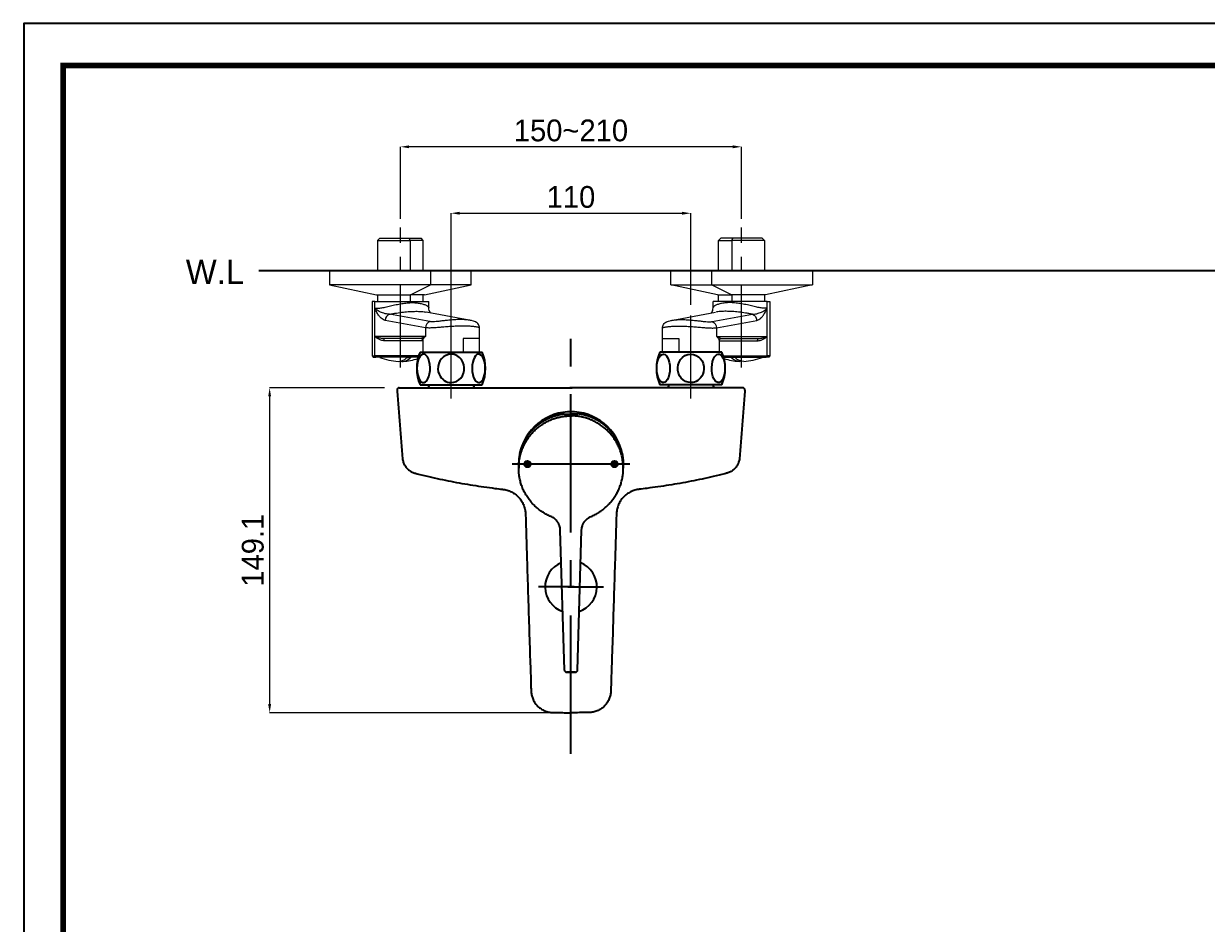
# Model space of a CAD drawing. Extents: x 0 to 1128, y 0 to 827.
# Drawn here: x 0 to 543, y 413 to 827 of the extents above; entities that cross this region are included whole.
import ezdxf

# ---------------------------------------------------------------- set-up
doc = ezdxf.new("R2010")
doc.units = 0
doc.header["$LTSCALE"] = 2
doc.header["$MEASUREMENT"] = 0
doc.header["$PDMODE"] = 3
doc.header["$PDSIZE"] = -10
doc.linetypes.add('CENTER', pattern=[50.8, 31.75, -6.35, 6.35, -6.35])
doc.linetypes.add('CENTER2', pattern=[28.575, 19.05, -3.175, 3.175, -3.175])
doc.layers.get('0').update_dxf_attribs({"linetype": 'CONTINUOUS'})
doc.layers.get('DEFPOINTS').update_dxf_attribs({"linetype": 'CONTINUOUS'})
doc.layers.add('1', color=7, linetype='CONTINUOUS')
doc.layers.add('MEMBER', color=7, linetype='CONTINUOUS')
doc.layers.add('Cneter', color=1, linetype='CENTER2', lineweight=13)
doc.layers.add('치수선', color=7, linetype='CONTINUOUS', lineweight=20)
doc.styles.add('Daelim Dimension', font='')
doc.styles.get('Daelim Dimension').set_extended_font_data('나눔고딕')
doc.dimstyles.new('DEFAULT', dxfattribs={"dimscale": 2, "dimtxt": 2, "dimasz": 2, "dimexe": 0, "dimexo": 2, "dimgap": 1, "dimtad": 1, "dimdec": 1, "dimzin": 9, "dimdsep": 46, "dimtxsty": 'Daelim Dimension', "dimcen": 0.5, "dimclrd": 252, "dimclre": 252, "dimclrt": 3, "dimadec": 1, "dimazin": 0, "dimtfac": 1, "dimtdec": 1, "dimtix": 1, "dimtmove": 0, "dimatfit": 3, "dimfxl": 1, "dimtolj": 1, "dimtzin": 1, "dimlwd": 9, "dimlwe": 9, "dimarcsym": 0})

# ---------------------------------------------------------------- blocks, each defined once
blk = doc.blocks.new('*D7')
at = {"color": 5, "lineweight": 9, "ltscale": 0.5, "transparency": 16777216}
for p, q in [((165.52, 659.68), (112.86, 659.68)), ((112.86, 655.68), (112.86, 514.54)), ((245.22, 510.54), (112.86, 510.54))]:
    blk.add_line(p, q, dxfattribs=at)
at = {"color": 5, "ltscale": 0.5, "transparency": 16777216}
for points in [[(112.19, 655.68), (113.52, 655.68), (112.86, 659.68)], [(112.19, 514.54), (113.52, 514.54), (112.86, 510.54)]]:
    blk.add_solid(points, dxfattribs=at)
at = {"layer": 'DEFPOINTS', "color": 0, "ltscale": 0.5, "transparency": 16777216}
for p in [(169.52, 659.68), (112.86, 510.54), (249.22, 510.54)]:
    blk.add_point(p, dxfattribs=at)
at = {"color": 7, "ltscale": 0.5, "transparency": 16777216, "insert": (105.16, 585.11), "char_height": 10, "attachment_point": 5, "rotation": 90, "style": 'Daelim Dimension'}
blk.add_mtext('\\A1;149.1', dxfattribs=at)
blk = doc.blocks.new('*D8')
at = {"color": 5, "lineweight": 9, "ltscale": 0.5, "transparency": 16777216}
for p, q in [((196.12, 685.55), (196.12, 739.79)), ((200.12, 739.79), (302.12, 739.79)), ((306.12, 697.71), (306.12, 739.79))]:
    blk.add_line(p, q, dxfattribs=at)
at = {"color": 5, "ltscale": 0.5, "transparency": 16777216}
for points in [[(200.12, 740.46), (200.12, 739.12), (196.12, 739.79)], [(302.12, 740.46), (302.12, 739.12), (306.12, 739.79)]]:
    blk.add_solid(points, dxfattribs=at)
at = {"layer": 'DEFPOINTS', "color": 0, "ltscale": 0.5, "transparency": 16777216}
for p in [(306.12, 739.79), (306.12, 693.71), (196.12, 681.55)]:
    blk.add_point(p, dxfattribs=at)
at = {"color": 7, "ltscale": 0.5, "transparency": 16777216, "insert": (251.12, 747.2), "char_height": 10, "attachment_point": 5, "style": 'Daelim Dimension'}
blk.add_mtext('\\A1;110', dxfattribs=at)
blk = doc.blocks.new('*D9')
at = {"color": 5, "lineweight": 9, "ltscale": 0.5, "transparency": 16777216}
for p, q in [((172.87, 737.27), (172.87, 770.28)), ((325.35, 770.28), (176.87, 770.28)), ((329.35, 737.29), (329.35, 770.28))]:
    blk.add_line(p, q, dxfattribs=at)
at = {"color": 5, "ltscale": 0.5, "transparency": 16777216}
for points in [[(176.87, 770.95), (176.87, 769.62), (172.87, 770.28)], [(325.35, 770.95), (325.35, 769.62), (329.35, 770.28)]]:
    blk.add_solid(points, dxfattribs=at)
at = {"layer": 'DEFPOINTS', "color": 0, "ltscale": 0.5, "transparency": 16777216}
for p in [(172.87, 770.28), (172.87, 733.27), (329.35, 733.29)]:
    blk.add_point(p, dxfattribs=at)
at = {"color": 7, "ltscale": 0.5, "transparency": 16777216, "insert": (251.11, 777.73), "char_height": 10, "attachment_point": 5, "style": 'Daelim Dimension'}
blk.add_mtext('\\A1;150~210', dxfattribs=at)

msp = doc.modelspace()

# ---------------------------------------------------------------- hatches: boundary and pattern name
at = {"layer": '1'}
h = msp.add_hatch(color=1, dxfattribs=at)
h.dxf.hatch_style = 1
h.paths.add_polyline_path([(229.62, 624.68), (232.62, 624.68, 0.414214), (231.12, 626.18, 0.414214)])
h.paths.add_polyline_path([(229.62, 624.68, 0.414214), (231.12, 623.18, 0.414214), (232.62, 624.68)])
h = msp.add_hatch(color=5, dxfattribs=at)
h.dxf.hatch_style = 1
h.paths.add_polyline_path([(271.12, 626.18, 0.414214), (269.62, 624.68), (272.62, 624.68, 0.414214)])
h.paths.add_polyline_path([(269.62, 624.68, 0.414214), (271.12, 623.18, 0.414214), (272.62, 624.68)])

# ---------------------------------------------------------------- linework, layer by layer
at = {"ltscale": 0.5}
msp.add_line((107.96, 713.47), (816.87, 713.47), dxfattribs=at)
at = {"color": 1, "linetype": 'CENTER'}
for p, q in [((251.12, 491.62), (251.12, 694.68)), ((278.12, 624.68), (224.12, 624.68)), ((252.62, 568.28), (236.22, 568.28)), ((249.62, 568.28), (266.02, 568.28))]:
    msp.add_line(p, q, dxfattribs=at)
at = {"ltscale": 0.5}
msp.add_lwpolyline([(0, 0), (1128.4, 0), (1128.4, 826.8), (0, 826.8)], close=True, dxfattribs=at)
at = {"color": 5, "linetype": 'ByBlock', "lineweight": 200, "const_width": 2.6}
msp.add_lwpolyline([(18.14, 35.4), (1110.14, 35.4), (1110.14, 807.6), (18.14, 807.6)], close=True, dxfattribs=at)
at = {"layer": '1', "color": 7, "linetype": 'Continuous', "lineweight": 18}
for p, q in [((163.37, 728.27), (162.37, 727.27)), ((163.37, 728.27), (182.37, 728.27)), ((183.37, 727.27), (182.37, 728.27)), ((318.86, 727.27), (319.86, 728.27)), ((338.86, 728.27), (319.86, 728.27)), ((338.86, 728.27), (339.86, 727.27)), ((162.37, 727.27), (162.37, 713.47)), ((162.37, 727.27), (177.31, 727.27)), ((183.37, 727.27), (177.31, 727.27)), ((183.37, 713.47), (183.37, 727.27)), ((318.86, 713.47), (318.86, 727.27)), ((318.86, 727.27), (324.92, 727.27)), ((339.86, 727.27), (324.92, 727.27)), ((339.86, 727.27), (339.86, 713.47)), ((140.37, 713.47), (140.37, 706.97)), ((186.61, 713.47), (140.37, 713.47)), ((205.37, 713.47), (186.61, 713.47)), ((205.37, 706.97), (205.37, 713.47)), ((296.86, 706.97), (296.86, 713.47)), ((296.86, 713.47), (315.63, 713.47)), ((315.63, 713.47), (361.86, 713.47)), ((361.86, 713.47), (361.86, 706.97)), ((140.37, 706.97), (161.87, 702.27)), ((186.61, 706.97), (140.37, 706.97)), ((183.87, 702.27), (205.37, 706.97)), ((205.37, 706.97), (186.61, 706.97)), ((318.36, 702.27), (296.86, 706.97)), ((296.86, 706.97), (315.63, 706.97)), ((315.63, 706.97), (361.86, 706.97)), ((361.86, 706.97), (340.36, 702.27)), ((161.87, 702.27), (177.52, 702.27)), ((162.37, 702.27), (162.37, 699.27)), ((183.87, 702.27), (177.52, 702.27)), ((183.37, 699.27), (183.37, 702.27)), ((318.36, 702.27), (324.71, 702.27)), ((318.86, 699.27), (318.86, 702.27)), ((340.36, 702.27), (324.71, 702.27)), ((339.86, 702.27), (339.86, 699.27)), ((159.87, 699.27), (159.87, 674.27)), ((161.09, 699.27), (159.87, 699.27)), ((161.09, 699.27), (185.87, 699.27)), ((185.87, 696.43), (185.87, 699.27)), ((316.36, 696.43), (316.36, 699.27)), ((341.14, 699.27), (316.36, 699.27)), ((341.14, 699.27), (342.36, 699.27)), ((342.36, 699.27), (342.36, 674.27)), ((205.12, 690.61), (184.74, 694.38)), ((297.11, 690.61), (317.49, 694.38)), ((209.12, 682.27), (209.12, 687.16)), ((209.12, 687.15), (209.12, 687.16)), ((293.12, 682.27), (293.12, 687.16)), ((293.12, 687.15), (293.12, 687.16)), ((182.19, 682.27), (165.04, 682.27)), ((183.12, 681.4), (183.12, 676.08)), ((209.12, 676.08), (209.12, 682.27)), ((293.12, 676.08), (293.12, 682.27)), ((319.12, 681.4), (319.12, 676.08)), ((320.04, 682.27), (337.19, 682.27)), ((159.87, 674.27), (160.37, 673.77)), ((159.87, 674.27), (161.09, 674.27)), ((160.37, 673.77), (161.54, 673.77)), ((181.22, 674.27), (161.09, 674.27)), ((181.07, 673.77), (161.54, 673.77)), ((163.37, 673.77), (163.37, 673.65)), ((176.89, 673.65), (163.37, 673.65)), ((181.03, 673.65), (176.89, 673.65)), ((321.01, 674.27), (341.14, 674.27)), ((321.17, 673.77), (340.69, 673.77)), ((321.21, 673.65), (325.35, 673.65)), ((325.35, 673.65), (338.86, 673.65)), ((338.86, 673.77), (338.86, 673.65)), ((341.86, 673.77), (340.69, 673.77)), ((342.36, 674.27), (341.14, 674.27)), ((342.36, 674.27), (341.86, 673.77))]:
    msp.add_line(p, q, dxfattribs=at)
at = {"layer": '1', "color": 7, "linetype": 'Continuous', "lineweight": 13}
for p, q in [((177.31, 727.27), (176.89, 728.27)), ((324.92, 727.27), (325.35, 728.27)), ((177.31, 727.27), (177.31, 713.47)), ((324.92, 727.27), (324.92, 713.47)), ((186.61, 713.47), (186.61, 706.97)), ((315.63, 713.47), (315.63, 706.97)), ((177.52, 702.27), (186.61, 706.97)), ((324.71, 702.27), (315.63, 706.97)), ((177.31, 702.27), (177.31, 699.27)), ((324.92, 702.27), (324.92, 699.27)), ((161.09, 696.28), (161.09, 699.27)), ((161.09, 683.27), (161.09, 696.28)), ((341.14, 696.28), (341.14, 699.27)), ((341.14, 683.27), (341.14, 696.28)), ((184.34, 687.21), (165.91, 690.61)), ((186.32, 690.06), (167.9, 693.46)), ((315.91, 690.06), (334.34, 693.46)), ((317.9, 687.21), (336.33, 690.61)), ((184.34, 687.21), (184.34, 683.27)), ((317.9, 687.21), (317.9, 683.27)), ((184.34, 683.27), (161.09, 683.27)), ((161.09, 674.27), (161.09, 683.27)), ((183.12, 681.27), (165.6, 681.27)), ((209.12, 682.27), (201.61, 682.27)), ((201.61, 682.27), (201.61, 676.08)), ((293.12, 682.27), (300.62, 682.27)), ((300.62, 682.27), (300.62, 676.08)), ((317.9, 683.27), (341.14, 683.27)), ((319.12, 681.27), (336.63, 681.27)), ((341.14, 674.27), (341.14, 683.27)), ((161.09, 674.27), (161.54, 673.77)), ((176.89, 673.77), (176.89, 673.65)), ((325.35, 673.77), (325.35, 673.65)), ((341.14, 674.27), (340.69, 673.77))]:
    msp.add_line(p, q, dxfattribs=at)
at = {"layer": '1'}
for p, q in [((227.12, 624.53), (227.12, 622.78)), ((275.12, 624.53), (275.12, 622.78)), ((248.09, 530.09), (246.23, 594.34)), ((254.15, 530.09), (256.01, 594.34)), ((249.09, 529.12), (251.12, 529.12)), ((251.12, 529.12), (249.09, 529.12)), ((253.15, 529.12), (251.12, 529.12)), ((251.12, 529.12), (253.15, 529.12))]:
    msp.add_line(p, q, dxfattribs=at)
msp.add_lwpolyline([(172.33, 659.68), (196.12, 659.68), (221.09, 659.68)], dxfattribs=at)
for centre in [(231.12, 624.68), (271.12, 624.68)]:
    msp.add_circle(centre, 1.5, dxfattribs=at)
at = {"layer": '1', "color": 7, "linetype": 'Continuous', "lineweight": 18}
for centre, start, end in [((172.87, 696.77), 247.6663, 267.4704), ((329.36, 696.77), 272.5296, 292.3337), ((172.87, 696.77), 272.5296, 288.6747), ((329.36, 696.77), 251.3253, 267.4704)]:
    msp.add_arc(centre, 25, start, end, dxfattribs=at)
at = {"layer": '1'}
for centre, radius, start, end in [((172.33, 658.68), 1, 90, 184.4783), ((329.91, 658.68), 1, 355.5217, 90), ((251.12, 624.68), 24, 88.6853, 169.8525), ((251.12, 624.68), 24, 10.1475, 91.3147), ((251.12, 624.68), 24, 175.4437, 182.25), ((251.12, 624.68), 24, 357.75, 4.5563), ((251.12, 568.28), 11.9, 111.9881, 251.3306), ((251.12, 568.28), 11.9, 288.6694, 68.0119), ((249.09, 530.12), 1, 181.6603, 270), ((253.15, 530.12), 1, 270, 358.3397)]:
    msp.add_arc(centre, radius, start, end, dxfattribs=at)
at = {"layer": '1', "color": 7, "linetype": 'Continuous', "lineweight": 18}
for centre, major_axis, ratio, start_param, end_param in [((168.63, 690.61), (0.55, 2.95), 0.903551, 0.473482, 1.736398), ((165.04, 681.27), (0, -1), 0.559151, 1.570809, 3.141596), ((182.19, 681.27), (0, 1), 0.994517, 4.949874, 6.283185), ((171.97, 696.77), (0, -24.98), 0.422618, 6.264519, 6.655809), ((173.78, 696.77), (0, -24.98), 0.422618, 6.197237, 6.655809)]:
    msp.add_ellipse(centre, major_axis=major_axis, ratio=ratio, start_param=start_param, end_param=end_param, dxfattribs=at)
at = {"layer": '1', "color": 7, "linetype": 'Continuous', "lineweight": 13}
for centre, major_axis, ratio, start_param, end_param in [((187.05, 687.21), (-0.55, -2.95), 0.903551, 3.615084, 4.878009), ((172.87, 696.77), (0, -25), 0.422618, 0.374619, 0.389796)]:
    msp.add_ellipse(centre, major_axis=major_axis, ratio=ratio, start_param=start_param, end_param=end_param, dxfattribs=at)
at = {"layer": '1', "color": 7, "linetype": 'Continuous', "lineweight": 13, "extrusion": (0, 0, -1)}
for centre, major_axis, ratio, start_param, end_param in [((315.18, 687.21), (0.55, -2.95), 0.903551, 3.615084, 4.878009), ((329.36, 696.77), (0, -25), 0.422618, 0.374619, 0.389796)]:
    msp.add_ellipse(centre, major_axis=major_axis, ratio=ratio, start_param=start_param, end_param=end_param, dxfattribs=at)
at = {"layer": '1', "color": 7, "linetype": 'Continuous', "lineweight": 18, "extrusion": (0, 0, -1)}
for centre, major_axis, ratio, start_param, end_param in [((333.61, 690.61), (-0.55, 2.95), 0.903551, 0.473482, 1.736398), ((320.04, 681.27), (0, 1), 0.994517, 4.949874, 6.283185), ((337.19, 681.27), (0, -1), 0.559151, 1.570809, 3.141596), ((328.45, 696.77), (0, -24.98), 0.422618, 6.197237, 6.655809), ((330.27, 696.77), (0, -24.98), 0.422618, 6.264519, 6.655809)]:
    msp.add_ellipse(centre, major_axis=major_axis, ratio=ratio, start_param=start_param, end_param=end_param, dxfattribs=at)
at = {"layer": '1', "color": 7, "linetype": 'Continuous', "lineweight": 13}
for points, knots in [([(161.09, 696.28), (161.27, 696.25), (161.62, 696.18), (162.5, 696.15), (163.86, 696.29), (165.52, 696.62), (167.03, 696.96), (168.26, 697.25), (169.54, 697.55), (171.27, 697.93), (173.45, 698.35), (176.01, 698.68), (178.4, 698.79), (180.59, 698.68), (182.51, 698.35), (183.82, 697.93), (184.66, 697.55), (185.33, 697.15), (185.81, 696.72), (185.89, 696.46), (185.87, 696.38)], [0, 0, 0, 0, 0.032994, 0.066174, 0.134023, 0.205812, 0.243313, 0.281522, 0.319975, 0.358237, 0.432776, 0.50429, 0.573841, 0.643392, 0.714906, 0.789445, 0.827706, 0.86616, 0.941772, 1, 1, 1, 1]), ([(167.9, 693.46), (167.4, 693.48), (166.48, 693.52), (165.26, 693.81), (164.16, 694.19), (163.15, 694.67), (162.28, 695.22), (161.61, 695.75), (161.26, 696.11), (161.09, 696.28)], [0, 0, 0, 0, 0.185679, 0.346406, 0.478883, 0.638893, 0.786851, 0.897432, 1, 1, 1, 1]), ([(341.14, 696.28), (340.97, 696.25), (340.61, 696.18), (339.74, 696.15), (338.38, 696.29), (336.71, 696.62), (335.2, 696.96), (333.98, 697.25), (332.7, 697.55), (330.96, 697.93), (328.78, 698.35), (326.23, 698.68), (323.83, 698.79), (321.65, 698.68), (319.72, 698.35), (318.41, 697.93), (317.57, 697.55), (316.9, 697.15), (316.43, 696.72), (316.35, 696.46), (316.37, 696.38)], [0, 0, 0, 0, 0.032994, 0.066174, 0.134023, 0.205812, 0.243313, 0.281522, 0.319975, 0.358237, 0.432776, 0.50429, 0.573841, 0.643392, 0.714906, 0.789445, 0.827706, 0.86616, 0.941772, 1, 1, 1, 1]), ([(334.34, 693.46), (334.83, 693.48), (335.75, 693.52), (336.98, 693.81), (338.08, 694.19), (339.08, 694.67), (339.95, 695.22), (340.63, 695.75), (340.98, 696.11), (341.14, 696.28)], [0, 0, 0, 0, 0.185679, 0.346406, 0.478883, 0.638893, 0.786851, 0.897432, 1, 1, 1, 1]), ([(167.9, 693.46), (168.42, 693.55), (169.45, 693.72), (171.55, 694.06), (174.14, 694.42), (177.16, 694.7), (179.97, 694.8), (182.12, 694.72), (183.29, 694.59), (183.69, 694.54)], [0, 0, 0, 0, 0.100091, 0.197345, 0.383742, 0.560229, 0.731113, 0.901997, 1, 1, 1, 1]), ([(205.41, 690.55), (205.4, 690.55), (205, 690.63), (204.09, 690.78), (202.41, 690.93), (200.47, 690.99), (198.35, 690.93), (196.15, 690.78), (194.31, 690.6), (192.9, 690.44), (191.57, 690.29), (190.04, 690.12), (188.46, 689.98), (187.41, 689.96), (186.73, 689.99), (186.46, 690.03), (186.32, 690.06)], [0, 0, 0, 0, 0.002637, 0.097472, 0.193597, 0.290133, 0.386668, 0.482793, 0.577628, 0.624182, 0.669876, 0.758036, 0.841696, 0.922085, 0.960828, 1, 1, 1, 1]), ([(296.82, 690.55), (296.84, 690.55), (297.23, 690.63), (298.15, 690.78), (299.82, 690.93), (301.76, 690.99), (303.88, 690.93), (306.09, 690.78), (307.92, 690.6), (309.34, 690.44), (310.67, 690.29), (312.19, 690.12), (313.77, 689.98), (314.82, 689.96), (315.5, 689.99), (315.77, 690.03), (315.91, 690.06)], [0, 0, 0, 0, 0.002637, 0.097472, 0.193597, 0.290133, 0.386668, 0.482793, 0.577628, 0.624182, 0.669876, 0.758036, 0.841696, 0.922085, 0.960828, 1, 1, 1, 1]), ([(334.34, 693.46), (333.81, 693.55), (332.78, 693.72), (330.69, 694.06), (328.09, 694.42), (325.07, 694.7), (322.27, 694.8), (320.11, 694.72), (318.95, 694.59), (318.55, 694.54)], [0, 0, 0, 0, 0.100091, 0.197345, 0.383742, 0.560229, 0.731113, 0.901997, 1, 1, 1, 1]), ([(209.12, 687.16), (209.12, 687.18), (209.01, 687.26), (208.53, 687.4), (207.87, 687.54), (207.06, 687.67), (205.77, 687.83), (203.85, 687.95), (201.65, 687.99), (199.23, 687.95), (196.68, 687.83), (194.53, 687.67), (192.85, 687.54), (191.22, 687.4), (189.28, 687.25), (187.24, 687.12), (185.83, 687.1), (184.9, 687.14), (184.52, 687.18), (184.34, 687.21)], [0, 0, 0, 0, 0.057199, 0.130128, 0.166767, 0.203401, 0.276352, 0.348842, 0.420986, 0.493131, 0.56562, 0.638571, 0.675205, 0.711844, 0.784773, 0.857044, 0.928613, 0.964374, 1, 1, 1, 1]), ([(293.12, 687.16), (293.11, 687.18), (293.22, 687.26), (293.7, 687.4), (294.36, 687.54), (295.18, 687.67), (296.47, 687.83), (298.38, 687.95), (300.59, 687.99), (303.01, 687.95), (305.55, 687.83), (307.7, 687.67), (309.38, 687.54), (311.02, 687.4), (312.95, 687.25), (314.99, 687.12), (316.4, 687.1), (317.34, 687.14), (317.71, 687.18), (317.9, 687.21)], [0, 0, 0, 0, 0.057199, 0.130128, 0.166767, 0.203401, 0.276352, 0.348842, 0.420986, 0.493131, 0.56562, 0.638571, 0.675205, 0.711844, 0.784773, 0.857044, 0.928613, 0.964374, 1, 1, 1, 1]), ([(164.46, 682.3), (164.45, 682.3), (164.22, 682.32), (163.77, 682.39), (163.13, 682.53), (162.52, 682.71), (161.97, 682.91), (161.5, 683.09), (161.22, 683.21), (161.09, 683.27)], [0, 0, 0, 0, 0.010787, 0.168788, 0.346169, 0.527883, 0.699961, 0.858601, 1, 1, 1, 1]), ([(165.6, 681.27), (165.39, 681.28), (164.92, 681.3), (163.99, 681.5), (162.89, 681.94), (162.05, 682.47), (161.47, 682.92), (161.24, 683.13), (161.09, 683.27)], [0, 0, 0, 0, 0.109084, 0.229324, 0.502275, 0.770912, 0.852534, 1, 1, 1, 1]), ([(184.34, 683.27), (184.14, 683.18), (183.78, 683.02), (183.33, 682.79), (182.97, 682.6), (182.69, 682.45), (182.49, 682.35), (182.38, 682.31), (182.34, 682.3)], [0, 0, 0, 0, 0.217325, 0.413258, 0.589808, 0.749801, 0.895103, 1, 1, 1, 1]), ([(184.34, 683.27), (184.18, 683.12), (183.9, 682.82), (183.5, 682.3), (183.22, 681.83), (183.14, 681.56), (183.13, 681.48)], [0, 0, 0, 0, 0.220722, 0.42268, 0.776054, 1, 1, 1, 1]), ([(317.9, 683.27), (318.05, 683.12), (318.34, 682.82), (318.74, 682.3), (319.01, 681.83), (319.09, 681.56), (319.11, 681.48)], [0, 0, 0, 0, 0.220722, 0.42268, 0.776054, 1, 1, 1, 1]), ([(317.9, 683.27), (318.1, 683.18), (318.45, 683.02), (318.9, 682.79), (319.26, 682.6), (319.54, 682.45), (319.75, 682.35), (319.86, 682.31), (319.9, 682.3)], [0, 0, 0, 0, 0.217325, 0.413258, 0.589808, 0.749801, 0.895103, 1, 1, 1, 1]), ([(336.63, 681.27), (336.85, 681.28), (337.31, 681.3), (338.25, 681.5), (339.34, 681.94), (340.18, 682.47), (340.77, 682.92), (341, 683.13), (341.14, 683.27)], [0, 0, 0, 0, 0.109084, 0.229324, 0.502275, 0.770912, 0.852534, 1, 1, 1, 1]), ([(337.77, 682.3), (337.78, 682.3), (338.01, 682.32), (338.46, 682.39), (339.1, 682.53), (339.71, 682.71), (340.26, 682.91), (340.73, 683.09), (341.02, 683.21), (341.14, 683.27)], [0, 0, 0, 0, 0.010787, 0.168788, 0.346169, 0.527883, 0.699961, 0.858601, 1, 1, 1, 1])]:
    msp.add_open_spline(points, degree=3, knots=knots, dxfattribs=at)
for points in [[(165.91, 690.61), (165.61, 690.67), (165.01, 690.89), (164.04, 691.58), (163.06, 692.67), (162.08, 694.17), (161.42, 695.52), (161.09, 696.28)], [(336.33, 690.61), (336.62, 690.67), (337.23, 690.89), (338.2, 691.58), (339.18, 692.67), (340.15, 694.17), (340.81, 695.52), (341.14, 696.28)]]:
    msp.add_open_spline(points, degree=3, dxfattribs=at)
at = {"layer": '1', "color": 7, "linetype": 'Continuous', "lineweight": 18}
for points in [[(185.87, 696.38), (185.87, 696.37), (185.87, 696.37), (185.86, 696.36)], [(316.37, 696.38), (316.37, 696.37), (316.37, 696.37), (316.37, 696.36)], [(183.69, 694.54), (183.99, 694.5), (184.27, 694.46), (184.54, 694.41)], [(318.55, 694.54), (318.25, 694.5), (317.96, 694.46), (317.69, 694.41)], [(175.81, 673.51), (175.92, 673.51), (176.12, 673.51), (176.43, 673.5), (176.64, 673.5), (176.74, 673.5)], [(176.74, 673.5), (176.84, 673.5), (177.04, 673.5), (177.34, 673.51), (177.53, 673.51), (177.62, 673.51)], [(325.5, 673.5), (325.39, 673.5), (325.19, 673.5), (324.9, 673.51), (324.71, 673.51), (324.61, 673.51)], [(326.42, 673.51), (326.32, 673.51), (326.11, 673.51), (325.8, 673.5), (325.6, 673.5), (325.5, 673.5)]]:
    msp.add_open_spline(points, degree=3, dxfattribs=at)
for points, knots in [([(186.78, 693.89), (186.78, 693.9), (186.77, 693.94), (186.53, 694.21), (186.04, 695.09), (185.91, 695.91), (185.87, 696.4)], [0, 0, 0, 0, 0.090257, 0.377455, 0.681783, 1, 1, 1, 1]), ([(315.46, 693.89), (315.45, 693.9), (315.46, 693.94), (315.7, 694.21), (316.2, 695.09), (316.32, 695.91), (316.36, 696.4)], [0, 0, 0, 0, 0.090257, 0.377455, 0.681783, 1, 1, 1, 1]), ([(207.71, 689.67), (207.63, 689.77), (207.34, 689.98), (206.42, 690.32), (205.4, 690.58), (204.61, 690.68), (204.35, 690.71)], [0, 0, 0, 0, 0.294939, 0.58608, 0.874678, 1, 1, 1, 1]), ([(209.12, 687.15), (209.12, 687.43), (209.04, 687.98), (208.7, 688.78), (208.12, 689.46), (207.63, 689.79), (207.36, 689.92)], [0, 0, 0, 0, 0.237579, 0.489519, 0.747086, 1, 1, 1, 1]), ([(293.12, 687.15), (293.12, 687.43), (293.19, 687.98), (293.54, 688.78), (294.11, 689.46), (294.6, 689.79), (294.88, 689.92)], [0, 0, 0, 0, 0.237579, 0.489519, 0.747086, 1, 1, 1, 1]), ([(294.52, 689.67), (294.6, 689.77), (294.9, 689.98), (295.81, 690.32), (296.84, 690.58), (297.63, 690.68), (297.88, 690.71)], [0, 0, 0, 0, 0.294939, 0.58608, 0.874678, 1, 1, 1, 1]), ([(165.04, 682.27), (165.03, 682.27), (164.84, 682.27), (164.64, 682.28), (164.46, 682.3)], [0, 0, 0, 0, 0.067084, 1, 1, 1, 1]), ([(182.34, 682.3), (182.33, 682.3), (182.27, 682.28), (182.23, 682.27), (182.19, 682.27)], [0, 0, 0, 0, 0.199848, 1, 1, 1, 1]), ([(182.33, 682.3), (182.44, 682.28), (182.62, 682.22), (182.85, 682.07), (183, 681.89), (183.11, 681.7), (183.14, 681.63), (183.15, 681.61)], [0, 0, 0, 0, 0.170697, 0.344624, 0.52002, 0.698994, 1, 1, 1, 1]), ([(183.13, 681.48), (183.12, 681.45), (183.12, 681.4), (183.12, 681.36), (183.12, 681.34)], [0, 0, 0, 0, 0.523569, 1, 1, 1, 1]), ([(319.9, 682.3), (319.8, 682.28), (319.61, 682.22), (319.38, 682.07), (319.23, 681.89), (319.13, 681.7), (319.09, 681.63), (319.09, 681.61)], [0, 0, 0, 0, 0.170697, 0.344624, 0.52002, 0.698994, 1, 1, 1, 1]), ([(319.11, 681.48), (319.11, 681.45), (319.12, 681.4), (319.12, 681.36), (319.11, 681.34)], [0, 0, 0, 0, 0.523569, 1, 1, 1, 1]), ([(319.9, 682.3), (319.91, 682.3), (319.96, 682.28), (320.01, 682.27), (320.04, 682.27)], [0, 0, 0, 0, 0.199848, 1, 1, 1, 1]), ([(337.19, 682.27), (337.2, 682.27), (337.4, 682.27), (337.59, 682.28), (337.77, 682.3)], [0, 0, 0, 0, 0.067084, 1, 1, 1, 1])]:
    msp.add_open_spline(points, degree=3, knots=knots, dxfattribs=at)
at = {"layer": '1'}
for points, degree in [([(171.33, 658.6), (173.77, 627.51)], 1), ([(330.9, 658.6), (328.47, 627.51)], 1), ([(248.05, 647.74), (248.07, 647.67), (248.1, 647.6), (248.12, 647.53)], 3), ([(254.18, 647.74), (254.16, 647.67), (254.14, 647.6), (254.12, 647.53)], 3)]:
    msp.add_open_spline(points, degree=degree, dxfattribs=at)
for points, degree, knots in [([(221.1, 659.68), (231.1, 659.68), (241.11, 659.68), (251.3, 659.68), (251.48, 659.68), (251.67, 659.68)], 3, [0, 0, 0, 0, 0.981986, 0.981986, 1, 1, 1, 1]), ([(329.91, 659.68), (328.69, 659.68), (327.47, 659.68), (326.25, 659.68), (326.25, 659.68), (326.25, 659.68), (326.25, 659.68), (319.54, 659.68), (312.83, 659.68), (306.12, 659.68), (297.87, 659.68), (289.63, 659.68), (281.39, 659.68), (281.31, 659.68), (281.22, 659.68), (281.14, 659.68), (271.13, 659.68), (261.13, 659.68), (250.93, 659.68), (250.75, 659.68), (250.57, 659.68)], 3, [0, 0, 0, 0, 1, 1, 1, 1.000356, 1.000356, 1.000356, 6.511288, 6.511288, 6.511288, 7.320233, 7.320233, 7.320233, 7.328513, 7.328513, 7.328513, 8.310499, 8.310499, 8.328513, 8.328513, 8.328513, 8.328513]), ([(241.91, 600.62), (241.27, 600.88), (240.65, 601.18), (239.73, 601.65), (239.42, 601.82), (239.05, 602.04), (238.97, 602.08), (238.82, 602.17), (238.6, 602.3), (238.38, 602.44), (237.65, 602.9), (237.09, 603.29), (236.01, 604.12), (235.48, 604.56), (234.47, 605.48), (233.98, 605.96), (233.4, 606.59), (233.22, 606.79), (233.05, 606.98), (232.94, 607.11), (232.88, 607.18), (232.6, 607.51), (232.38, 607.78), (231.75, 608.59), (231.35, 609.15), (230.61, 610.3), (230.26, 610.89), (229.62, 612.09), (229.32, 612.71), (228.98, 613.5), (228.88, 613.74), (228.79, 613.98), (228.72, 614.15), (228.69, 614.23), (228.54, 614.63), (228.43, 614.96), (228.1, 615.94), (227.92, 616.6), (227.6, 617.93), (227.47, 618.6), (227.27, 619.95), (227.2, 620.63), (227.15, 621.5), (227.14, 621.67), (227.13, 621.93), (227.13, 622.01), (227.12, 622.19), (227.11, 622.62), (227.12, 623.05), (227.14, 624.08), (227.19, 624.76), (227.34, 626.12), (227.45, 626.8), (227.71, 628.14), (227.88, 628.81), (228.12, 629.64), (228.17, 629.8), (228.27, 630.13), (228.33, 630.3), (228.49, 630.79), (228.61, 631.11), (228.98, 632.07), (229.25, 632.7), (229.85, 633.93), (230.18, 634.53), (230.89, 635.7), (231.26, 636.28), (231.72, 636.91), (231.77, 636.98), (231.87, 637.12), (231.93, 637.19), (232.08, 637.39), (232.4, 637.8), (232.73, 638.2), (233.4, 638.98), (234.34, 639.98), (235.36, 640.89), (236.42, 641.76), (236.97, 642.17), (237.68, 642.66), (237.82, 642.76), (238.11, 642.95), (238.55, 643.23), (238.99, 643.49), (239.89, 644), (241.11, 644.62), (242.37, 645.14), (243.66, 645.6), (244.32, 645.8), (245.07, 646), (245.16, 646.02), (245.33, 646.07), (245.58, 646.13), (246.17, 646.26), (247.02, 646.43), (247.7, 646.53), (248.21, 646.6), (248.39, 646.62), (248.73, 646.66), (248.9, 646.67), (249.76, 646.75), (250.46, 646.78), (251.32, 646.77), (251.49, 646.77), (251.67, 646.77)], 3, [0, 0, 0, 0, 0.031006, 0.031006, 0.046509, 0.046509, 0.050384, 0.050384, 0.05426, 0.062012, 0.062012, 0.093018, 0.093018, 0.124023, 0.124023, 0.155029, 0.155029, 0.162781, 0.166656, 0.166656, 0.170532, 0.170532, 0.186035, 0.186035, 0.217041, 0.217041, 0.248047, 0.248047, 0.279053, 0.279053, 0.286804, 0.29068, 0.29068, 0.294555, 0.294555, 0.310058, 0.310058, 0.341064, 0.341064, 0.37207, 0.37207, 0.403076, 0.403076, 0.410827, 0.410827, 0.414703, 0.414703, 0.418579, 0.434082, 0.434082, 0.465088, 0.465088, 0.496093, 0.496093, 0.527099, 0.527099, 0.534851, 0.534851, 0.542602, 0.542602, 0.558105, 0.558105, 0.589111, 0.589111, 0.620117, 0.620117, 0.651123, 0.651123, 0.654998, 0.654998, 0.658874, 0.658874, 0.666626, 0.682128, 0.682128, 0.713134, 0.74414, 0.74414, 0.775146, 0.775146, 0.782897, 0.782897, 0.790649, 0.806152, 0.806152, 0.837158, 0.868164, 0.868164, 0.899169, 0.899169, 0.903045, 0.903045, 0.906921, 0.914672, 0.930175, 0.945678, 0.945678, 0.95343, 0.95343, 0.961181, 0.961181, 0.992187, 0.992187, 1, 1, 1, 1]), ([(227.7, 629.68), (227.72, 629.8), (227.88, 630.44), (228.03, 630.95), (228.18, 631.47), (228.35, 631.98), (228.53, 632.5), (228.73, 633), (228.93, 633.51), (229.39, 634.51), (229.89, 635.48), (230.43, 636.43), (231.02, 637.36), (231.34, 637.81), (231.65, 638.26), (231.99, 638.69), (232.33, 639.13), (232.7, 639.55), (233.06, 639.98), (233.45, 640.39), (233.84, 640.8), (234.65, 641.58), (235.51, 642.33), (236.39, 643.03), (237.31, 643.69), (237.79, 644.01), (238.27, 644.32), (238.77, 644.61), (239.27, 644.9), (239.78, 645.17), (240.3, 645.44), (241.36, 645.93), (241.9, 646.15), (242.44, 646.36), (243.55, 646.75), (244.67, 647.08), (245.23, 647.22), (245.8, 647.36), (246.38, 647.48), (246.96, 647.59), (247.55, 647.68), (247.8, 647.71), (248.05, 647.74)], 2, [0, 0, 0, 0.008588, 0.047576, 0.047576, 0.086565, 0.086565, 0.125554, 0.125554, 0.164542, 0.203531, 0.24252, 0.281509, 0.320497, 0.320497, 0.359486, 0.359486, 0.398475, 0.398475, 0.437463, 0.437463, 0.476452, 0.515441, 0.554429, 0.593418, 0.632407, 0.632407, 0.671395, 0.671395, 0.710384, 0.710384, 0.749373, 0.788361, 0.788361, 0.82735, 0.866339, 0.905328, 0.905328, 0.944316, 0.944316, 0.983305, 0.983305, 1, 1, 1]), ([(248.12, 647.53), (248.12, 647.52), (248.13, 647.52), (248.15, 647.51), (248.18, 647.5), (248.23, 647.5), (248.27, 647.5), (248.27, 647.5), (248.29, 647.5), (248.3, 647.49), (248.32, 647.49), (248.34, 647.49), (248.4, 647.49), (248.48, 647.49), (248.59, 647.49), (248.67, 647.49), (248.71, 647.49), (248.76, 647.5), (248.79, 647.5), (248.8, 647.5), (248.88, 647.5), (249.01, 647.5), (249.23, 647.51), (249.38, 647.51), (249.49, 647.52), (249.51, 647.52), (249.55, 647.52), (249.57, 647.52), (249.63, 647.52), (249.67, 647.52), (249.8, 647.53), (249.98, 647.53), (250.16, 647.53), (250.3, 647.54), (250.37, 647.54), (250.44, 647.54), (250.49, 647.54), (250.51, 647.54), (250.63, 647.54), (250.83, 647.54), (251.12, 647.54), (251.31, 647.54), (251.43, 647.54), (251.45, 647.54), (251.5, 647.54), (251.53, 647.54), (251.59, 647.54), (251.63, 647.54), (251.67, 647.54)], 3, [0, 0, 0, 0, 0.055861, 0.055861, 0.111722, 0.167582, 0.167582, 0.181548, 0.181548, 0.195513, 0.195513, 0.223443, 0.223443, 0.279304, 0.335165, 0.335165, 0.363095, 0.377061, 0.377061, 0.391026, 0.391026, 0.446887, 0.502747, 0.558608, 0.558608, 0.572573, 0.572573, 0.586539, 0.586539, 0.614469, 0.614469, 0.67033, 0.726191, 0.726191, 0.754121, 0.768086, 0.768086, 0.782052, 0.782052, 0.837912, 0.893773, 0.949634, 0.949634, 0.963599, 0.963599, 0.977564, 0.977564, 1, 1, 1, 1]), ([(254.12, 647.53), (254.11, 647.52), (254.11, 647.52), (254.09, 647.51), (254.06, 647.5), (254.01, 647.5), (253.97, 647.5), (253.96, 647.5), (253.94, 647.5), (253.94, 647.49), (253.91, 647.49), (253.89, 647.49), (253.84, 647.49), (253.75, 647.49), (253.65, 647.49), (253.57, 647.49), (253.52, 647.49), (253.48, 647.5), (253.45, 647.5), (253.43, 647.5), (253.35, 647.5), (253.22, 647.5), (253.01, 647.51), (252.85, 647.51), (252.75, 647.52), (252.73, 647.52), (252.69, 647.52), (252.67, 647.52), (252.6, 647.52), (252.56, 647.52), (252.43, 647.53), (252.26, 647.53), (252.07, 647.53), (251.93, 647.54), (251.86, 647.54), (251.79, 647.54), (251.74, 647.54), (251.72, 647.54), (251.6, 647.54), (251.41, 647.54), (251.12, 647.54), (250.93, 647.54), (250.8, 647.54), (250.78, 647.54), (250.73, 647.54), (250.71, 647.54), (250.64, 647.54), (250.6, 647.54), (250.57, 647.54)], 3, [0, 0, 0, 0, 0.055861, 0.055861, 0.111722, 0.167582, 0.167582, 0.181548, 0.181548, 0.195513, 0.195513, 0.223443, 0.223443, 0.279304, 0.335165, 0.335165, 0.363095, 0.377061, 0.377061, 0.391026, 0.391026, 0.446887, 0.502747, 0.558608, 0.558608, 0.572573, 0.572573, 0.586539, 0.586539, 0.614469, 0.614469, 0.67033, 0.726191, 0.726191, 0.754121, 0.768086, 0.768086, 0.782052, 0.782052, 0.837912, 0.893773, 0.949634, 0.949634, 0.963599, 0.963599, 0.977564, 0.977564, 1, 1, 1, 1]), ([(260.32, 600.62), (260.96, 600.88), (261.59, 601.18), (262.51, 601.65), (262.81, 601.82), (263.19, 602.04), (263.26, 602.08), (263.41, 602.17), (263.63, 602.3), (263.85, 602.44), (264.58, 602.9), (265.14, 603.29), (266.23, 604.12), (266.75, 604.56), (267.77, 605.48), (268.25, 605.96), (268.84, 606.59), (269.01, 606.79), (269.18, 606.98), (269.3, 607.11), (269.35, 607.18), (269.63, 607.51), (269.85, 607.78), (270.49, 608.59), (270.88, 609.15), (271.63, 610.3), (271.97, 610.89), (272.62, 612.09), (272.91, 612.71), (273.25, 613.5), (273.35, 613.74), (273.45, 613.98), (273.51, 614.15), (273.54, 614.23), (273.69, 614.63), (273.81, 614.96), (274.13, 615.94), (274.32, 616.6), (274.63, 617.93), (274.76, 618.6), (274.96, 619.95), (275.03, 620.63), (275.08, 621.5), (275.09, 621.67), (275.1, 621.93), (275.11, 622.01), (275.11, 622.19), (275.12, 622.62), (275.12, 623.05), (275.09, 624.08), (275.04, 624.76), (274.89, 626.12), (274.79, 626.8), (274.52, 628.14), (274.36, 628.81), (274.12, 629.64), (274.07, 629.8), (273.96, 630.13), (273.91, 630.3), (273.74, 630.79), (273.63, 631.11), (273.25, 632.07), (272.98, 632.7), (272.38, 633.93), (272.05, 634.53), (271.35, 635.7), (270.97, 636.28), (270.52, 636.91), (270.46, 636.98), (270.36, 637.12), (270.31, 637.19), (270.15, 637.39), (269.84, 637.8), (269.51, 638.2), (268.83, 638.98), (267.89, 639.98), (266.88, 640.89), (265.82, 641.76), (265.27, 642.17), (264.55, 642.66), (264.41, 642.76), (264.12, 642.95), (263.68, 643.23), (263.24, 643.49), (262.35, 644), (261.13, 644.62), (259.86, 645.14), (258.57, 645.6), (257.91, 645.8), (257.16, 646), (257.08, 646.02), (256.91, 646.07), (256.66, 646.13), (256.07, 646.26), (255.22, 646.43), (254.54, 646.53), (254.02, 646.6), (253.85, 646.62), (253.51, 646.66), (253.33, 646.67), (252.47, 646.75), (251.78, 646.78), (250.91, 646.77), (250.74, 646.77), (250.57, 646.77)], 3, [0, 0, 0, 0, 0.031006, 0.031006, 0.046509, 0.046509, 0.050384, 0.050384, 0.05426, 0.062012, 0.062012, 0.093018, 0.093018, 0.124023, 0.124023, 0.155029, 0.155029, 0.162781, 0.166656, 0.166656, 0.170532, 0.170532, 0.186035, 0.186035, 0.217041, 0.217041, 0.248047, 0.248047, 0.279053, 0.279053, 0.286804, 0.29068, 0.29068, 0.294555, 0.294555, 0.310058, 0.310058, 0.341064, 0.341064, 0.37207, 0.37207, 0.403076, 0.403076, 0.410827, 0.410827, 0.414703, 0.414703, 0.418579, 0.434082, 0.434082, 0.465088, 0.465088, 0.496093, 0.496093, 0.527099, 0.527099, 0.534851, 0.534851, 0.542602, 0.542602, 0.558105, 0.558105, 0.589111, 0.589111, 0.620117, 0.620117, 0.651123, 0.651123, 0.654998, 0.654998, 0.658874, 0.658874, 0.666626, 0.682128, 0.682128, 0.713134, 0.74414, 0.74414, 0.775146, 0.775146, 0.782897, 0.782897, 0.790649, 0.806152, 0.806152, 0.837158, 0.868164, 0.868164, 0.899169, 0.899169, 0.903045, 0.903045, 0.906921, 0.914672, 0.930175, 0.945678, 0.945678, 0.95343, 0.95343, 0.961181, 0.961181, 0.992187, 0.992187, 1, 1, 1, 1]), ([(274.54, 629.68), (274.51, 629.8), (274.36, 630.44), (274.21, 630.95), (274.06, 631.47), (273.88, 631.98), (273.7, 632.5), (273.5, 633), (273.3, 633.51), (272.85, 634.51), (272.35, 635.48), (271.8, 636.43), (271.22, 637.36), (270.9, 637.81), (270.58, 638.26), (270.24, 638.69), (269.9, 639.13), (269.54, 639.55), (269.17, 639.98), (268.79, 640.39), (268.4, 640.8), (267.58, 641.58), (266.73, 642.33), (265.84, 643.03), (264.92, 643.69), (264.44, 644.01), (263.96, 644.32), (263.47, 644.61), (262.97, 644.9), (262.45, 645.17), (261.94, 645.44), (260.87, 645.93), (260.33, 646.15), (259.79, 646.36), (258.69, 646.75), (257.57, 647.08), (257, 647.22), (256.43, 647.36), (255.85, 647.48), (255.27, 647.59), (254.69, 647.68), (254.44, 647.71), (254.18, 647.74)], 2, [0, 0, 0, 0.008588, 0.047576, 0.047576, 0.086565, 0.086565, 0.125554, 0.125554, 0.164542, 0.203531, 0.24252, 0.281509, 0.320497, 0.320497, 0.359486, 0.359486, 0.398475, 0.398475, 0.437463, 0.437463, 0.476452, 0.515441, 0.554429, 0.593418, 0.632407, 0.632407, 0.671395, 0.671395, 0.710384, 0.710384, 0.749373, 0.788361, 0.788361, 0.82735, 0.866339, 0.905328, 0.905328, 0.944316, 0.944316, 0.983305, 0.983305, 1, 1, 1]), ([(173.78, 627.51), (173.78, 627.4), (173.81, 627.01), (173.93, 626.35), (174.16, 625.53), (174.48, 624.74), (174.88, 623.99), (175.36, 623.28), (175.91, 622.63), (176.53, 622.05), (177.2, 621.53), (177.92, 621.09), (178.69, 620.74), (179.3, 620.51), (179.65, 620.44), (179.73, 620.42)], 3, [0, 0, 0, 0, 0.03203, 0.118443, 0.204866, 0.290357, 0.376304, 0.46266, 0.548006, 0.633437, 0.719617, 0.804996, 0.890146, 0.976271, 1, 1, 1, 1]), ([(227.7, 629.68), (227.55, 629.03), (227.42, 628.36), (227.28, 627.34), (227.21, 626.65), (227.16, 625.94), (227.13, 625.41), (227.12, 625.14), (227.12, 624.87), (227.12, 624.7), (227.12, 624.62), (227.12, 624.53)], 3, [0, 0, 0, 0, 0.401949, 0.401949, 0.602924, 0.803899, 0.803899, 0.904386, 0.95463, 0.95463, 1, 1, 1, 1]), ([(274.54, 629.68), (274.69, 629.03), (274.81, 628.36), (274.95, 627.34), (275.03, 626.65), (275.08, 625.94), (275.1, 625.41), (275.11, 625.14), (275.11, 624.87), (275.12, 624.7), (275.12, 624.62), (275.12, 624.53)], 3, [0, 0, 0, 0, 0.401949, 0.401949, 0.602924, 0.803899, 0.803899, 0.904386, 0.95463, 0.95463, 1, 1, 1, 1]), ([(328.46, 627.51), (328.45, 627.4), (328.43, 627.01), (328.3, 626.35), (328.07, 625.53), (327.75, 624.74), (327.35, 623.99), (326.87, 623.28), (326.32, 622.63), (325.71, 622.05), (325.03, 621.53), (324.31, 621.09), (323.54, 620.74), (322.94, 620.51), (322.58, 620.44), (322.51, 620.42)], 3, [0, 0, 0, 0, 0.03203, 0.118443, 0.204866, 0.290357, 0.376304, 0.46266, 0.548006, 0.633437, 0.719617, 0.804996, 0.890146, 0.976271, 1, 1, 1, 1]), ([(179.73, 620.42), (179.99, 620.35), (182.02, 619.82), (185.75, 618.93), (190.92, 617.78), (196.01, 616.73), (201.08, 615.79), (206.14, 614.93), (211.2, 614.17), (215.72, 613.57), (218.56, 613.24), (219.72, 613.11)], 3, [0, 0, 0, 0, 0.020154, 0.154515, 0.28292, 0.410567, 0.537523, 0.663581, 0.78896, 0.914193, 1, 1, 1, 1]), ([(322.51, 620.42), (322.24, 620.35), (320.22, 619.82), (316.48, 618.93), (311.32, 617.78), (306.23, 616.73), (301.15, 615.79), (296.09, 614.93), (291.04, 614.17), (286.51, 613.57), (283.67, 613.24), (282.51, 613.11)], 3, [0, 0, 0, 0, 0.020154, 0.154515, 0.28292, 0.410567, 0.537523, 0.663581, 0.78896, 0.914193, 1, 1, 1, 1]), ([(219.72, 613.07), (219.89, 613.05), (220.42, 612.99), (221.28, 612.81), (222.3, 612.51), (223.29, 612.12), (224.24, 611.65), (225.13, 611.11), (225.97, 610.49), (226.74, 609.81), (227.43, 609.08), (228.05, 608.28), (228.6, 607.44), (229.07, 606.54), (229.48, 605.59), (229.8, 604.59), (230.04, 603.57), (230.18, 602.61), (230.22, 601.99), (230.22, 601.73)], 3, [0, 0, 0, 0, 0.031071, 0.09394, 0.156982, 0.219902, 0.282462, 0.34448, 0.405838, 0.466495, 0.526426, 0.585468, 0.644897, 0.705169, 0.766254, 0.828059, 0.890425, 0.953151, 1, 1, 1, 1]), ([(282.52, 613.07), (282.34, 613.05), (281.82, 612.99), (280.95, 612.81), (279.93, 612.51), (278.94, 612.12), (277.99, 611.65), (277.1, 611.11), (276.26, 610.49), (275.5, 609.81), (274.8, 609.08), (274.18, 608.28), (273.64, 607.44), (273.16, 606.54), (272.76, 605.59), (272.43, 604.59), (272.19, 603.57), (272.05, 602.61), (272.02, 601.99), (272.01, 601.73)], 3, [0, 0, 0, 0, 0.031071, 0.09394, 0.156982, 0.219902, 0.282462, 0.34448, 0.405838, 0.466495, 0.526426, 0.585468, 0.644897, 0.705169, 0.766254, 0.828059, 0.890425, 0.953151, 1, 1, 1, 1]), ([(230.26, 601.73), (230.47, 594.84), (230.99, 577.65), (231.72, 555.28), (232.29, 535.91), (232.69, 526.17), (232.78, 521.18), (232.88, 519.77), (233.03, 518.76), (233.24, 517.87), (233.54, 517), (233.92, 516.14), (234.39, 515.31), (234.94, 514.52), (235.56, 513.79), (236.25, 513.13), (236.99, 512.54), (237.78, 512.02), (238.62, 511.58), (239.5, 511.22), (240.43, 510.94), (241.37, 510.74), (242.33, 510.64), (243.43, 510.57), (244.77, 510.55), (246.93, 510.58), (249.08, 510.53), (250.67, 510.53), (251.12, 510.54)], 3, [0, 0, 0, 0, 0.196886, 0.49097, 0.638946, 0.74995, 0.769451, 0.781274, 0.790241, 0.79854, 0.807538, 0.816323, 0.825453, 0.834618, 0.843762, 0.852847, 0.861839, 0.870725, 0.879705, 0.88883, 0.898051, 0.907303, 0.916291, 0.92556, 0.938638, 0.954711, 0.987145, 1, 1, 1, 1]), ([(246.23, 594.34), (246.22, 594.42), (246.22, 594.51), (246.21, 594.68), (246.2, 594.76), (246.18, 595.01), (246.15, 595.18), (246.07, 595.67), (245.99, 595.99), (245.86, 596.39), (245.82, 596.51), (245.77, 596.63), (245.74, 596.71), (245.73, 596.75), (245.65, 596.94), (245.51, 597.25), (245.35, 597.55), (245.22, 597.76), (245.18, 597.83), (245.09, 597.98), (245.04, 598.05), (244.8, 598.4), (244.59, 598.66), (244.14, 599.15), (243.9, 599.37), (243.57, 599.64), (243.51, 599.69), (243.37, 599.79), (243.3, 599.84), (243.1, 599.99), (242.95, 600.08), (242.52, 600.34), (242.22, 600.49), (241.91, 600.62)], 3, [0, 0, 0, 0, 0.03125, 0.03125, 0.0625, 0.0625, 0.125, 0.125, 0.25, 0.25, 0.28125, 0.296875, 0.296875, 0.3125, 0.3125, 0.375, 0.4375, 0.4375, 0.46875, 0.46875, 0.5, 0.5, 0.625, 0.625, 0.75, 0.75, 0.78125, 0.78125, 0.8125, 0.8125, 0.875, 0.875, 1, 1, 1, 1]), ([(271.97, 601.73), (271.76, 594.84), (271.24, 577.65), (270.51, 555.28), (269.94, 535.91), (269.54, 526.17), (269.45, 521.18), (269.36, 519.77), (269.21, 518.76), (269, 517.87), (268.7, 517), (268.31, 516.14), (267.84, 515.31), (267.29, 514.52), (266.67, 513.79), (265.99, 513.13), (265.25, 512.54), (264.46, 512.02), (263.62, 511.58), (262.73, 511.22), (261.8, 510.94), (260.86, 510.74), (259.9, 510.64), (258.81, 510.57), (257.46, 510.55), (255.3, 510.58), (253.15, 510.53), (251.57, 510.53), (251.12, 510.54)], 3, [0, 0, 0, 0, 0.196886, 0.49097, 0.638946, 0.74995, 0.769451, 0.781274, 0.790241, 0.79854, 0.807538, 0.816323, 0.825453, 0.834618, 0.843762, 0.852847, 0.861839, 0.870725, 0.879705, 0.88883, 0.898051, 0.907303, 0.916291, 0.92556, 0.938638, 0.954711, 0.987145, 1, 1, 1, 1]), ([(256.01, 594.34), (256.01, 594.42), (256.01, 594.51), (256.03, 594.68), (256.03, 594.76), (256.06, 595.01), (256.08, 595.18), (256.17, 595.67), (256.25, 595.99), (256.38, 596.39), (256.42, 596.51), (256.46, 596.63), (256.49, 596.71), (256.51, 596.75), (256.59, 596.94), (256.73, 597.25), (256.88, 597.55), (257.01, 597.76), (257.06, 597.83), (257.15, 597.98), (257.19, 598.05), (257.43, 598.4), (257.64, 598.66), (258.09, 599.15), (258.34, 599.37), (258.66, 599.64), (258.73, 599.69), (258.86, 599.79), (258.93, 599.84), (259.14, 599.99), (259.28, 600.08), (259.71, 600.34), (260.01, 600.49), (260.32, 600.62)], 3, [0, 0, 0, 0, 0.03125, 0.03125, 0.0625, 0.0625, 0.125, 0.125, 0.25, 0.25, 0.28125, 0.296875, 0.296875, 0.3125, 0.3125, 0.375, 0.4375, 0.4375, 0.46875, 0.46875, 0.5, 0.5, 0.625, 0.625, 0.75, 0.75, 0.78125, 0.78125, 0.8125, 0.8125, 0.875, 0.875, 1, 1, 1, 1])]:
    msp.add_open_spline(points, degree=degree, knots=knots, dxfattribs=at)
at = {"layer": 'Cneter'}
for p, q in [((172.87, 668.99), (172.87, 733.27)), ((329.36, 668.99), (329.36, 733.27)), ((196.12, 654.75), (196.12, 693.71)), ((306.12, 654.75), (306.12, 693.71))]:
    msp.add_line(p, q, dxfattribs=at)
at = {"layer": 'MEMBER', "color": 7, "linetype": 'Continuous'}
for p, q in [((181.92, 676.08), (210.32, 676.08)), ((320.32, 676.08), (291.92, 676.08)), ((181.92, 661.08), (210.32, 661.08)), ((186.01, 661.08), (185.57, 659.7)), ((206.22, 661.08), (206.66, 659.7)), ((320.32, 661.08), (291.92, 661.08)), ((296.01, 661.08), (295.57, 659.7)), ((316.22, 661.08), (316.66, 659.7))]:
    msp.add_line(p, q, dxfattribs=at)
for points in [[(185.49, 663.73), (185.95, 664.85), (186.27, 666.14), (186.45, 667.53), (186.49, 668.95), (186.38, 670.36), (186.12, 671.71), (185.73, 672.92), (185.25, 673.86), (184.72, 674.53), (184.15, 674.94), (183.6, 675.11), (183.01, 675.04), (182.43, 674.71), (181.9, 674.15), (181.44, 673.41), (181.05, 672.49)], [(196.12, 675.11), (194.87, 674.97), (193.68, 674.56), (192.61, 673.89), (191.7, 673.03), (190.97, 671.99), (190.44, 670.8), (190.14, 669.51), (190.09, 668.23), (190.25, 667.03), (190.6, 665.94), (191.07, 665), (191.63, 664.22), (192.25, 663.57), (192.93, 663.04), (193.67, 662.61), (194.45, 662.3), (195.28, 662.11), (196.12, 662.05)], [(196.12, 662.05), (197.37, 662.19), (198.55, 662.61), (199.63, 663.27), (200.54, 664.14), (201.27, 665.18), (201.79, 666.36), (202.09, 667.65), (202.15, 668.96), (201.96, 670.23), (201.54, 671.45), (200.89, 672.58), (199.96, 673.61), (198.8, 674.43), (197.48, 674.94), (196.12, 675.11)], [(206.78, 673.5), (206.36, 672.52), (206.03, 671.36), (205.82, 670.04), (205.74, 668.63)], [(211.73, 669.8), (211.52, 671.24), (211.15, 672.58), (210.62, 673.73), (209.99, 674.55), (209.33, 674.99), (208.65, 675.11), (207.96, 674.88), (207.33, 674.33), (206.78, 673.5)], [(290.51, 669.8), (290.72, 671.24), (291.09, 672.58), (291.62, 673.73), (292.25, 674.55), (292.9, 674.99), (293.59, 675.11), (294.27, 674.88), (294.91, 674.33), (295.46, 673.5)], [(295.46, 673.5), (295.88, 672.52), (296.21, 671.36), (296.42, 670.04), (296.49, 668.63)], [(306.12, 662.05), (304.87, 662.19), (303.68, 662.61), (302.61, 663.27), (301.7, 664.14), (300.97, 665.18), (300.44, 666.36), (300.14, 667.65), (300.09, 668.96), (300.27, 670.23), (300.69, 671.45), (301.35, 672.58), (302.27, 673.61), (303.43, 674.43), (304.75, 674.94), (306.12, 675.11)], [(306.12, 675.11), (307.37, 674.97), (308.55, 674.56), (309.63, 673.89), (310.54, 673.03), (311.27, 671.99), (311.8, 670.8), (312.09, 669.51), (312.15, 668.23), (311.98, 667.03), (311.64, 665.94), (311.16, 665), (310.61, 664.22), (309.98, 663.57), (309.3, 663.04), (308.57, 662.61), (307.78, 662.3), (306.96, 662.11), (306.12, 662.05)], [(316.74, 663.73), (316.28, 664.85), (315.96, 666.14), (315.78, 667.53), (315.75, 668.95), (315.86, 670.36), (316.11, 671.71), (316.51, 672.92), (316.99, 673.86), (317.52, 674.53), (318.08, 674.94), (318.63, 675.11), (319.22, 675.04), (319.81, 674.71), (320.34, 674.15), (320.79, 673.41), (321.18, 672.49)], [(181.05, 672.49), (180.75, 671.39), (180.54, 670.1), (180.45, 668.63)], [(180.45, 668.63), (180.55, 666.97), (180.83, 665.44), (181.26, 664.15), (181.8, 663.14), (182.41, 662.47), (183.05, 662.12), (183.72, 662.07), (184.37, 662.34), (184.97, 662.91), (185.49, 663.73)], [(205.74, 668.63), (205.81, 667.18), (206.05, 665.72), (206.44, 664.42), (206.93, 663.39), (207.48, 662.67), (208.06, 662.23), (208.62, 662.06), (209.19, 662.12), (209.78, 662.43), (210.31, 662.97), (210.77, 663.7), (211.15, 664.6), (211.46, 665.67), (211.68, 666.93), (211.78, 668.34), (211.73, 669.8)], [(296.49, 668.63), (296.42, 667.18), (296.19, 665.72), (295.8, 664.42), (295.3, 663.39), (294.76, 662.67), (294.18, 662.23), (293.62, 662.06), (293.04, 662.12), (292.46, 662.43), (291.93, 662.97), (291.47, 663.7), (291.08, 664.6), (290.77, 665.67), (290.55, 666.93), (290.46, 668.34), (290.51, 669.8)], [(321.78, 668.63), (321.69, 666.97), (321.41, 665.44), (320.98, 664.15), (320.43, 663.14), (319.82, 662.47), (319.19, 662.12), (318.52, 662.07), (317.87, 662.34), (317.27, 662.91), (316.74, 663.73)], [(321.18, 672.49), (321.49, 671.39), (321.7, 670.1), (321.78, 668.63)]]:
    msp.add_lwpolyline(points, dxfattribs=at)
for centre, start, end in [((198.7, 668.58), 155.9148, 204.0852), ((193.54, 668.58), 335.9148, 24.0852), ((308.7, 668.58), 155.9148, 204.0852), ((303.54, 668.58), 335.9148, 24.0852)]:
    msp.add_arc(centre, 18.38, start, end, dxfattribs=at)

# ---------------------------------------------------------------- texts
at = {"layer": '치수선', "insert": (101.13, 718.53), "char_height": 11.25, "attachment_point": 3, "style": 'Daelim Dimension'}
msp.add_mtext_dynamic_manual_height_columns('W.L', width=17.4109, gutter_width=12.5, heights=[0], dxfattribs=at)

# ---------------------------------------------------------------- dimensions: what is measured, and where the dimension line sits
at = {"color": 5, "ltscale": 0.5}
dim = msp.add_linear_dim(base=(172.87, 770.28), p1=(329.35, 733.29), p2=(172.87, 733.27), angle=180, text='150~210', dimstyle='DEFAULT', override={"dimtxt": 5, "dimclrd": 5, "dimclre": 5, "dimclrt": 7}, dxfattribs=at)
dim.commit()
dim.dimension.update_dxf_attribs({"geometry": '*D9', "text_midpoint": (251.11, 770.28), "dimtype": 160})
for base, p1, p2, angle, picture, middle in [((306.12, 739.79), (196.12, 681.55), (306.12, 693.71), 180, '*D8', (251.12, 739.79)), ((112.86, 510.54), (169.52, 659.68), (249.22, 510.54), 90, '*D7', (112.86, 585.11))]:
    dim = msp.add_linear_dim(base=base, p1=p1, p2=p2, angle=angle, dimstyle='DEFAULT', override={"dimtxt": 5, "dimclrd": 5, "dimclre": 5, "dimclrt": 7}, dxfattribs=at)
    dim.commit()
    dim.dimension.update_dxf_attribs({"geometry": picture, "text_midpoint": middle, "dimtype": 160})

doc.saveas('drawing.dxf')
